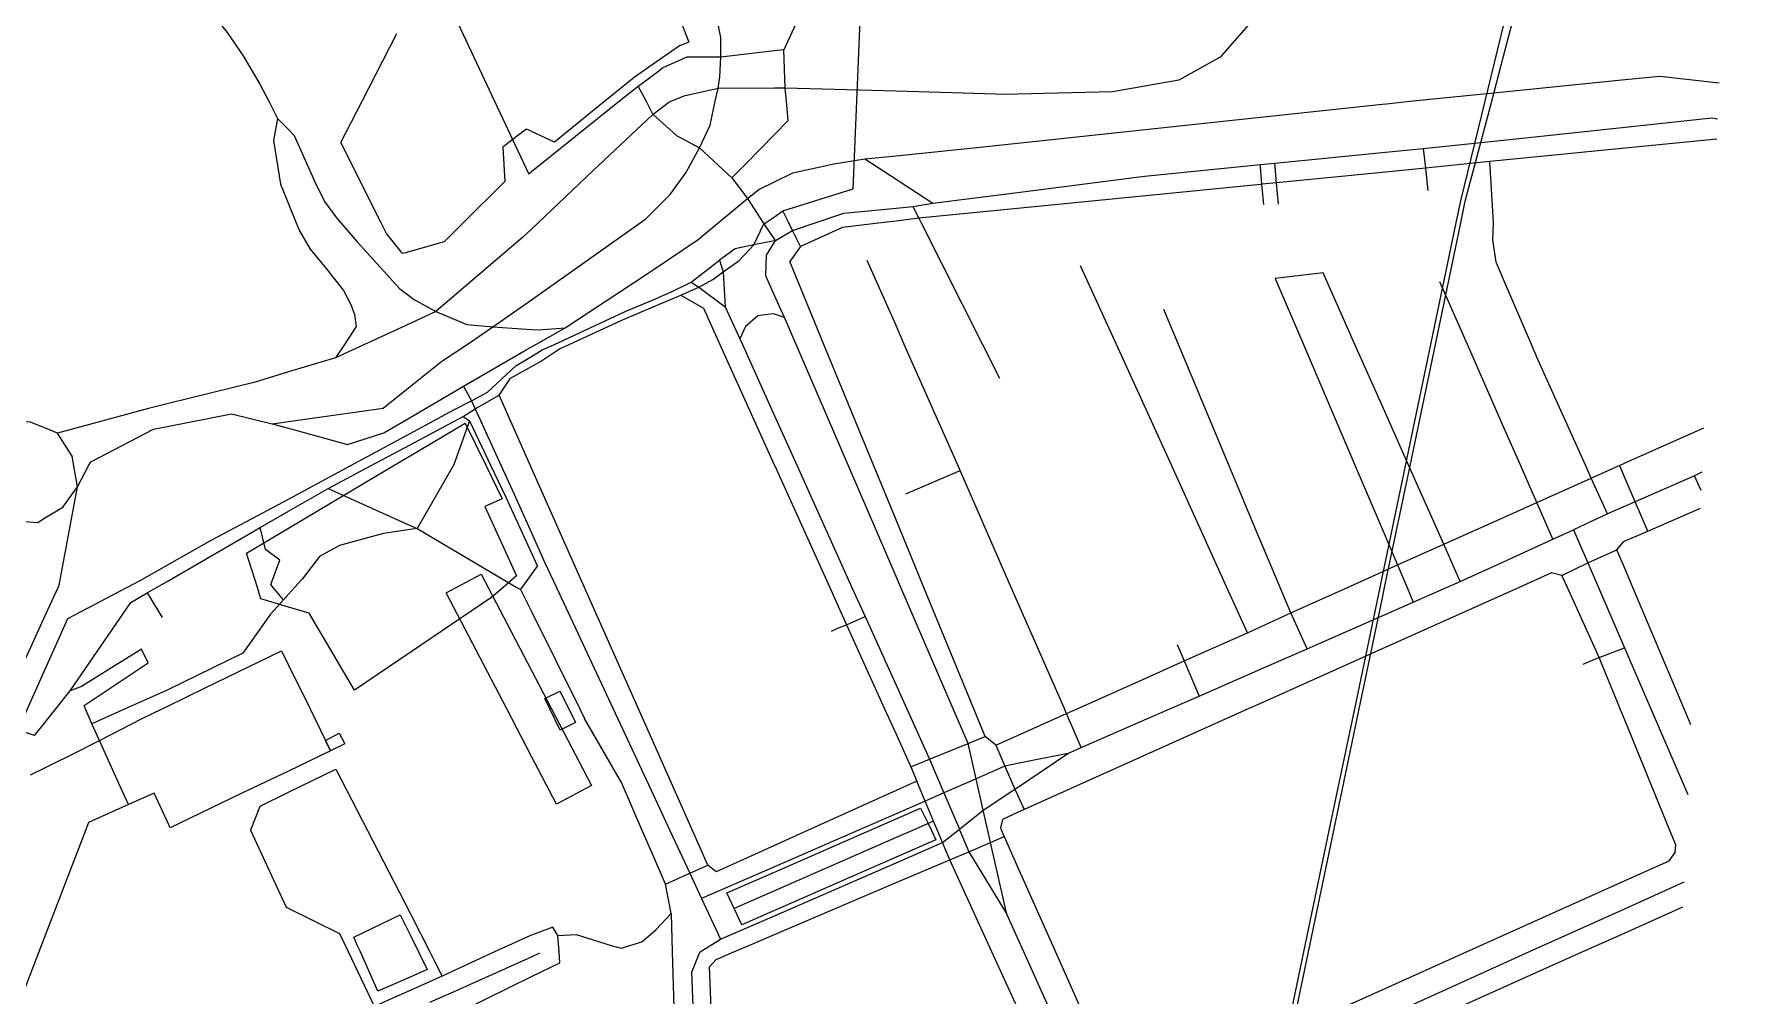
# Model space of a CAD drawing. Header units: millimetres. Extents: x 1 to 1052, y 2 to 1015.
# Drawn here: x 627.2 to 1049.1, y 529.2 to 766.6 of the extents above; entities that cross this region are included whole.
import ezdxf

# ---------------------------------------------------------------- set-up
doc = ezdxf.new("R2010")
doc.units = ezdxf.units.MM

msp = doc.modelspace()

# ---------------------------------------------------------------- linework, layer by layer
at = {"layer": 'buildings'}
for points in [[(728.8933, 628.6871, 23.2125), (731.3563, 630, 23.2292), (737.5516, 633.3026, 23.2394), (739.276, 630, 23.6122), (750, 609.4613, 25.5457), (754.9401, 600, 26.3233), (764.7893, 581.1367, 27.6868), (756.1305, 576.5118, 27.754), (750, 588.2553, 26.9029), (743.8689, 600, 25.9808), (728.8933, 628.6871, 23.2125)], [(626.2813, 583.7316, 21.8621), (630, 585.5704, 21.7293), (631.4839, 586.3042, 21.7126), (636.6814, 588.8676, 21.6563), (643.3107, 592.1806, 21.5833), (653.8383, 597.61, 21.4573), (658.7706, 600, 21.4179), (660, 600.5957, 21.4075), (669.4389, 605.1693, 21.5691), (688.298, 614.3035, 21.9643), (690, 610.8294, 22.4298), (695.3055, 600, 23.79), (699.1247, 592.2044, 24.6162), (700.3895, 589.6247, 24.8816), (690, 584.6636, 24.8012), (678.3468, 579.0992, 24.654), (660.7732, 570.6462, 24.6088), (660, 572.3241, 24.395), (656.8161, 579.2338, 23.5324), (650.4747, 576.3847, 23.5716), (640.6509, 571.9707, 23.6385), (639.8924, 570, 23.819), (630, 544.2971, 25.5744), (628.3462, 540, 25.9348), (624.6335, 530.3536, 26.4474)], [(753.244, 602.5385, 26.1052), (757.015, 604.371, 26.0752), (759.1792, 600, 26.4314), (760.8477, 596.6303, 26.6737), (757.0666, 594.7888, 26.6879), (754.4961, 600, 26.312), (753.244, 602.5385, 26.1052)], [(699.1247, 592.2044, 24.6162), (702.5304, 593.9784, 24.6489), (703.9278, 591.3741, 24.9188), (700.3895, 589.6247, 24.8816), (699.1247, 592.2044, 24.6162)]]:
    msp.add_polyline3d(points, dxfattribs=at)
at = {"layer": 'major_roads'}
for points in [[(947.9809, 787.1339, 12.1385), (940.4606, 783.6263, 12.3593), (937.0738, 780, 12.6387), (932.9089, 775.5406, 13.2933), (930, 772.232, 13.7989), (920.0255, 760.8874, 15.4156), (909.8163, 755.1908, 16.0755)], [(796.0475, 753.1396, 13.4669), (796.4864, 756.0361, 13.2219), (796.7126, 760.9142, 12.8005), (796.7172, 764.0263, 12.5296), (796.7176, 765.7553, 12.379), (795.755, 770.7329, 11.937), (794.7721, 773.3187, 11.7051), (792.0172, 778.5628, 11.2366), (790.6763, 780, 11.1071), (786.468, 784.5105, 10.8304)], [(666.06, 777.6178, 11.7886), (669.2706, 773.9328, 11.8847), (674.8675, 767.0202, 12.1047), (678.8301, 761.2456, 12.3167), (682.916, 754.2692, 12.599), (685.1141, 750, 12.7834), (686.5407, 747.2293, 12.9201), (687.307, 745.7839, 12.9944)], [(909.8163, 755.1908, 16.0755), (900, 753.4689, 16.1281), (893.4031, 752.3118, 16.1785), (870, 751.7597, 15.8721), (867.4205, 751.6989, 15.7927), (840, 752.4675, 14.7783), (812.6425, 753.2343, 13.7697), (810, 753.2192, 13.682), (796.0475, 753.1396, 13.4669)], [(824.6299, 734.5889, 16.1925), (832.2914, 735.7907, 16.3819), (840, 736.5669, 16.6147), (861.4703, 738.7288, 17.2776), (870, 739.6445, 17.5157), (900, 742.8649, 17.7224), (930, 746.0852, 17.8691), (960, 749.3056, 16.812), (961.0699, 749.4205, 16.787), (966.8255, 750, 16.6617), (990, 752.3334, 16.2551), (1020, 755.3541, 16.5916), (1028.5938, 756.2194, 16.7212)], [(1028.5938, 756.2194, 16.7212), (1043.2433, 754.5851, 17.182)], [(796.0475, 753.1396, 13.4669), (787.5983, 751.2905, 13.4864), (784.5455, 750, 13.5416), (783.8771, 749.7174, 13.5575), (780, 746.7863, 13.7722), (779.9655, 746.7602, 13.7747), (765.1975, 732.8922, 15.0325), (751.6193, 720, 16.0813), (750, 718.4625, 16.2108), (747.801, 716.3746, 16.3469), (726.3612, 698.1301, 17.0798), (720, 695.1897, 16.9947), (708.7727, 690, 16.6216), (701.625, 686.6961, 16.4002)], [(778.2104, 721.0051, 16.2329), (780, 722.7985, 16.0767), (784.2298, 727.0371, 15.7657), (788.1228, 732.3691, 15.3316), (791.4889, 738.5189, 14.7959), (794.1052, 744.1226, 14.2907), (795.3712, 750, 13.7278), (796.0475, 753.1396, 13.4669)], [(687.307, 745.7839, 12.9944), (686.2855, 740.3057, 13.1456), (688.0548, 729.5349, 13.5893), (690, 724.6775, 13.8549), (691.8731, 720, 14.1081), (692.6732, 718.002, 14.2397), (695.3504, 713.4809, 14.5873), (699.3318, 708.771, 15.0278), (703.5607, 703.2931, 15.5497), (705.3828, 699.8288, 15.8467), (706.3079, 697.3389, 16.0427), (706.6942, 694.4338, 16.233), (703.7895, 690, 16.3027), (701.625, 686.6961, 16.4002)], [(687.307, 745.7839, 12.9944), (690, 743.033, 13.1839), (691.4298, 741.5724, 13.2729), (696.5326, 730.0927, 13.8858), (698.9234, 725.2479, 14.1848), (701.8446, 721.2768, 14.4862), (702.9503, 720, 14.5948), (706.9793, 715.3474, 15.0409), (717.5134, 703.7478, 16.289), (720, 701.7772, 16.5564), (720.6994, 701.2229, 16.6221), (726.3612, 698.1301, 17.0798)], [(758.32, 694.1211, 18.6632), (778.5761, 707.4275, 17.6577), (780, 708.3827, 17.5769), (791.1458, 715.8602, 17.0574), (796.1056, 720, 16.7395), (803.3296, 726.0298, 16.3028), (806.0805, 728.2161, 16.1423), (810, 730.158, 16.0297), (814.4943, 732.3847, 15.9945), (824.6299, 734.5889, 16.1925)], [(740.4814, 694.2969, 18.03), (750, 701.0351, 17.8498), (776.7905, 720, 16.3157), (778.2104, 721.0051, 16.2329)], [(726.3612, 698.1301, 17.0798), (733.9931, 694.9029, 17.6727), (740.4814, 694.2969, 18.03)], [(685.9333, 670.4207, 16.3937), (690, 670.9931, 16.6513), (713.3351, 674.2778, 18.1422), (720, 679.5811, 18.194), (727.8527, 685.8296, 18.0991), (734.0728, 690, 18.0659), (740.4814, 694.2969, 18.03)], [(685.9333, 670.4207, 16.3937), (690, 669.304, 16.7607), (704.5626, 665.305, 18.1578), (713.5099, 668.1522, 18.6343), (720, 671.9469, 18.8198), (733.2007, 679.6654, 18.9187), (748.0625, 688.3149, 18.9433), (750, 689.4116, 18.9424), (751.0395, 690, 18.9097), (758.32, 694.1211, 18.6632)], [(740.4814, 694.2969, 18.03), (750, 693.6741, 18.5421), (751.6132, 693.5686, 18.584), (758.32, 694.1211, 18.6632)], [(701.625, 686.6961, 16.4002), (690, 683.1882, 15.8615), (681.7555, 680.7003, 15.4452), (660, 675.3333, 14.2309), (655.4007, 674.1986, 14.0935), (632.9352, 668.1129, 13.4629), (630, 669.283, 13.2649), (626.0738, 670.8481, 13.1087), (619.7699, 670.3433, 13.0366), (615.0238, 666.012, 13.2068), (612.6836, 660.0784, 13.5034), (612.6865, 660, 13.5078), (612.9165, 653.7219, 14.0814), (616.0089, 649.6309, 14.5191), (621.7227, 646.5263, 14.9338)], [(637.9211, 654.8626, 14.6676), (640.6362, 660, 14.277), (641.1835, 661.0356, 14.2399), (656.6653, 669.0393, 14.4479), (660, 669.7021, 14.5558), (675.9567, 672.8736, 15.52), (685.9333, 670.4207, 16.3937)], [(621.7227, 646.5263, 14.9338), (628.0982, 646.0652, 15.1227), (630, 647.2314, 15.0532), (634.2515, 649.8386, 14.996), (637.9211, 654.8626, 14.6676), (637.0222, 660, 14.1205), (636.6042, 662.3888, 13.9614), (632.9352, 668.1129, 13.4629)], [(619.239, 599.5783, 19.9435), (619.431, 600, 19.9006), (630, 623.2204, 17.5008), (633.0858, 630, 16.8798), (633.3367, 630.5512, 16.8388), (637.9211, 654.8626, 14.6676)]]:
    msp.add_polyline3d(points, dxfattribs=at)
at = {"layer": 'minor_roads'}
for points in [[(730.6095, 771.9262, 12.1706), (740.8723, 750, 13.474), (749.2972, 732.0005, 15.0224)], [(810.2169, 715.6019, 17.5569), (814.4416, 718.0873, 17.4959), (820.0653, 720, 17.5694), (827.0806, 722.386, 17.647), (840, 723.6061, 18.121), (844.1776, 724.0007, 18.2947), (849.1206, 724.8186, 18.4544), (870, 727.4972, 19.1745), (900, 731.346, 19.536), (902.1595, 731.623, 19.5389), (929.9552, 734.3707, 19.7068), (930, 734.3749, 19.7071), (933.497, 734.6995, 19.5754), (960, 737.3318, 18.576), (970.1144, 738.3364, 18.257), (990, 740.4424, 17.664), (1020, 743.6197, 17.6373), (1041.4522, 745.8916, 17.7955), (1042.8492, 745.7018, 17.8345)], [(970.1144, 738.3364, 18.257), (970.7219, 733.5346, 18.9106)], [(832.2914, 735.7907, 16.3819), (840, 730.7717, 17.2882), (840.98, 730.1336, 17.4098), (849.1206, 724.8186, 18.4544)], [(930.3462, 729.5214, 20.4603), (930, 733.8152, 19.795), (929.9552, 734.3707, 19.7068)], [(933.9126, 729.8678, 20.3182), (933.497, 734.6995, 19.5754)], [(934.4191, 724.6114, 21.1233), (933.9126, 729.8678, 20.3182)], [(970.7175, 733.5337, 18.9108), (971.3069, 727.9933, 19.6617)], [(930.7916, 724.5014, 21.236), (930.3462, 729.5214, 20.4603)], [(807.9815, 712.0188, 17.8779), (810, 715.2542, 17.5836), (810.2169, 715.6019, 17.5569)], [(863.2875, 567.0233, 29.0549), (862.6351, 570, 28.9349), (861.5291, 575.0457, 28.672), (859.7619, 582.76, 28.2631), (857.7849, 591.4463, 27.7921), (854.0992, 600, 27.3098), (841.1725, 630, 25.2613), (840, 632.7212, 25.0658), (828.2459, 660, 23.1157), (815.3192, 690, 20.4711), (812.4451, 696.6703, 19.6578), (810, 702.0818, 18.9834), (807.8168, 706.9137, 18.4163), (807.9815, 712.0188, 17.8779)], [(885.6872, 590.4412, 28.0425), (882.1128, 598.8432, 27.6393), (881.5969, 600, 27.5805), (881.492, 600.2353, 27.5685), (870, 626.4648, 26.0297), (868.4511, 630, 25.8177), (855.8005, 658.874, 24.0965), (855.3028, 660, 24.0176), (842.043, 690, 21.5295), (840, 694.6223, 20.9736), (832.8866, 710.7164, 19.1068)], [(979.2862, 631.476, 26.4444), (975.2406, 640.6653, 26.3039), (966.6372, 660, 26.0451), (960, 674.9159, 25.3945), (953.288, 690, 24.5675), (945.4364, 707.645, 22.8637), (933.6381, 706.262, 23.3245), (940.5736, 690, 24.8832), (953.3679, 660, 26.5075), (960, 644.4492, 26.8996), (963.7967, 635.5467, 27.0212), (966.1595, 630, 27.1017), (967.7045, 626.3729, 27.0892)], [(1002.1965, 641.8993, 24.8746), (998.1884, 650.9654, 24.7773), (994.2243, 660, 24.6601), (990, 669.6276, 24.2923), (981.0612, 690, 23.4564), (974.2868, 705.4395, 22.1678)], [(812.4451, 696.6703, 19.6578), (810, 697.4372, 19.4769), (809.5641, 697.574, 19.4517), (805.8829, 697.0085, 19.4209), (802.853, 694.4513, 19.6177), (801.4454, 691.3455, 19.9128)], [(801.4454, 691.3455, 19.9128), (802.0521, 690, 20.0707), (810, 672.376, 21.7307), (815.5812, 660, 22.8677), (829.1103, 630, 25.1961), (832.3438, 622.8298, 25.6976), (840, 605.856, 26.8552), (842.6414, 600, 27.2592), (848.2522, 587.561, 28.0004), (851.8085, 579.2906, 28.4685)], [(1015.6143, 648.1549, 23.9298), (1011.6344, 656.9953, 23.8633), (1010.2815, 660, 23.8365), (998.4692, 686.2349, 22.9675)], [(733.2007, 679.6654, 18.9187), (735.1482, 676.0776, 19.3409), (736.0723, 674.0629, 19.5705), (742.5256, 660, 21.2118), (745.6477, 653.1962, 21.9775), (750, 643.4933, 23.0288), (753.3174, 636.0976, 23.7168), (756.1624, 630, 24.288), (770.1601, 600, 26.7114), (780, 578.9109, 28.182), (784.1577, 570, 28.7503), (789.094, 559.4205, 29.2861), (791.9771, 553.1893, 29.6049)], [(1038.9777, 658.4153, 22.7824), (1037.1057, 657.5852, 22.8577), (1022.4985, 651.0926, 23.5128), (1020, 650.0264, 23.6356), (1015.6143, 648.1549, 23.9298), (1007.2725, 644.207, 24.5141)], [(1038.7789, 653.9317, 22.8693), (1037.1057, 657.5852, 22.8577)], [(882.4242, 588.9785, 28.0679), (885.6872, 590.4412, 28.0425), (900, 596.6959, 28.0053), (907.561, 600, 27.9635), (914.8099, 603.1677, 27.9532), (930, 609.787, 28.0177), (941.5166, 614.8054, 27.8155), (960, 622.9697, 27.4863), (967.7045, 626.3729, 27.0892), (975.9364, 630, 26.6519), (979.2862, 631.476, 26.4444), (990, 636.3504, 25.766), (1002.1965, 641.8993, 24.8746), (1007.2725, 644.207, 24.5141)], [(941.5166, 614.8054, 27.8155), (937.4543, 623.7244, 27.7361), (934.8283, 630, 27.678), (930, 641.5384, 27.4391), (928.8667, 644.2467, 27.3412)], [(1007.2725, 644.207, 24.5141), (1010.8106, 636.059, 24.5806), (1013.4226, 630, 24.6215), (1019.8556, 615.0774, 24.5881), (1020, 614.7429, 24.5875), (1020.8425, 612.7905, 24.587), (1026.3575, 600, 24.561), (1035.4513, 578.9097, 24.3251)], [(824.04, 619.2077, 25.9275), (825.6655, 619.9113, 25.8821), (827.7804, 620.78, 25.8269)], [(827.7804, 620.78, 25.8269), (832.3438, 622.8298, 25.6976)], [(909.3698, 615.8864, 27.5675), (911.0998, 611.8468, 27.6986)], [(911.0998, 611.8468, 27.6986), (914.8099, 603.1677, 27.9532)], [(1009.6337, 611.0353, 25.2726), (1011.6862, 611.95, 25.1333), (1013.6111, 612.7232, 25.0043)], [(1013.6111, 612.7232, 25.0043), (1019.8556, 615.0774, 24.5881)], [(861.5291, 575.0457, 28.672), (869.3562, 580.1844, 28.3822), (870, 580.6176, 28.359), (882.4242, 588.9785, 28.0679)], [(882.4242, 588.9785, 28.0679), (870, 586.4901, 28.0624), (866.8396, 585.8571, 28.095)], [(866.8396, 585.8571, 28.095), (859.7619, 582.76, 28.2631), (851.8085, 579.2906, 28.4685)], [(851.8085, 579.2906, 28.4685), (847.223, 577.2343, 28.5983), (840, 574.0906, 28.8095), (830.6013, 570, 29.0633), (810, 561.0336, 29.4934), (791.9771, 553.1893, 29.6049)], [(851.8085, 579.2906, 28.4685), (855.6577, 570.3061, 28.9554), (855.7865, 570, 28.9716), (857.9935, 564.7536, 29.1845)], [(855.6577, 570.3061, 28.9554), (861.5291, 575.0457, 28.672)], [(796.6468, 543.1216, 30.1255), (810, 548.9392, 30.0522), (840, 562.0092, 29.4349), (851.5017, 567.0201, 29.1271), (855.2705, 570, 28.9743), (855.6577, 570.3061, 28.9554)], [(867.38, 549.3268, 29.7461), (863.2875, 567.0233, 29.0549)], [(857.9935, 564.7536, 29.1845), (867.38, 549.3268, 29.7461)], [(1034.4889, 557.2116, 24.5458), (1020, 550.6755, 25.3385), (996.3348, 540, 26.5245), (990, 537.1423, 26.8335), (972.9552, 529.4533, 27.5224), (960, 523.6087, 28.0706), (930, 510.0745, 29.2836), (929.8349, 510, 29.2898), (900.3952, 496.7186, 30.4563), (900, 496.5831, 30.4727), (892.2861, 493.9382, 30.7454)], [(791.9771, 553.1893, 29.6049), (796.6468, 543.1216, 30.1255)], [(941.6327, 385.2011, 29.1537), (939.5393, 390, 29.2069), (937.4127, 394.8748, 29.3039), (930, 411.0529, 29.6615), (926.6157, 418.4391, 29.8587), (925.9005, 420, 29.8995), (912.155, 450, 30.5169), (907.9639, 459.1473, 30.6128), (900, 476.8201, 30.7571), (898.567, 480, 30.7693), (892.2861, 493.9382, 30.7454), (885.0637, 510, 30.6533), (871.5739, 540, 30.0642), (870, 543.5001, 29.9503), (867.38, 549.3268, 29.7461)], [(712.9308, 522.7557, 28.7119), (711.2521, 526.5501, 28.5594), (704.7973, 540, 27.9984), (702.6632, 544.4467, 27.7169)], [(791.11, 382.4627, 35.0463), (791.819, 390, 34.7948), (792.973, 402.2688, 34.3442), (793.2071, 406.4642, 34.1943), (793.5027, 416.6665, 33.8334), (793.5231, 420, 33.7157), (793.6051, 433.373, 33.2975), (792.9454, 450, 32.7628), (791.7551, 480, 31.8997), (790.5649, 510, 31.1558), (789.5739, 534.9775, 30.3252), (791.5312, 539.9281, 30.1931), (791.6464, 540, 30.1924), (796.6468, 543.1216, 30.1255)], [(724.887, 527.5704, 28.9595), (729.9763, 529.8491, 29.0471), (750, 538.8371, 29.3749), (752.0489, 539.7567, 29.3957)]]:
    msp.add_polyline3d(points, dxfattribs=at)
at = {"layer": 'parks'}
for points in [[(784.9, 774.7853, 11.5065), (788.8681, 764.6179, 12.3889), (786.5118, 763.6852, 12.4395), (780, 759.1474, 12.728), (775.3409, 755.9007, 13.0019), (768.0787, 750, 13.4712), (755.6329, 739.8876, 14.369), (750, 742.5604, 14.1235), (749.874, 742.6202, 14.1176), (748.7523, 743.1561, 14.0645), (746.8897, 741.7341, 14.1719), (744.3743, 739.799, 14.3116), (742.9025, 738.6868, 14.3883), (743.4468, 730.2042, 15.0813), (733.1473, 720, 15.6605), (728.4233, 715.3197, 15.8943), (720, 712.95, 15.813), (718.1522, 712.4301, 15.7571), (714.192, 717.4008, 15.2516), (712.8869, 720, 15.0314), (702.9359, 739.818, 13.6437)], [(702.9359, 739.818, 13.6437), (708.146, 750, 13.2464), (716.7351, 766.7855, 12.5408)], [(679.607, 638.4853, 18.8507), (690, 644.6509, 18.9857), (715.8732, 660, 19.4641), (720, 662.4482, 19.5985), (733.631, 670.5347, 19.7372), (738.7902, 660, 20.9776), (742.7551, 651.9041, 21.9155), (738.4777, 649.9538, 21.8339), (746.2779, 632.8961, 23.7092), (742.9655, 630, 23.7907), (740.1846, 627.5685, 23.834), (720, 613.932, 23.9962), (706.2797, 604.6627, 23.9707), (695.0648, 623.6107, 21.5099), (690, 625.148, 21.014), (683.1965, 627.2131, 20.298), (682.3091, 630, 19.9497), (679.607, 638.4853, 18.8507)], [(798.2533, 554.5742, 29.6295), (810, 559.7258, 29.5538), (833.4274, 570, 29.0612), (840, 572.8825, 28.8824), (845.994, 575.5112, 28.7025), (847.891, 571.6884, 28.9164), (848.7179, 570, 29.0094), (849.856, 567.6758, 29.1077), (840, 563.3685, 29.3704), (810, 550.2579, 29.9913), (801.9239, 546.7285, 30.0382), (800.0157, 550.7294, 29.8287), (798.2533, 554.5742, 29.6295)], [(706.0857, 543.6964, 27.8669), (717.5334, 549.2067, 27.9967), (720, 544.2388, 28.307), (722.1046, 540, 28.5593), (724.2716, 535.6356, 28.733), (720, 533.7837, 28.659), (712.0894, 530.3542, 28.4883), (707.7441, 540, 28.0957), (707.0583, 541.5222, 28.0015), (706.0857, 543.6964, 27.8669)]]:
    msp.add_polyline3d(points, dxfattribs=at)
at = {"layer": 'paths'}
for points in [[(829.4141, 728.3948, 17.0872), (830.313, 750, 14.7067), (831.5611, 780, 11.5656), (831.7479, 784.4901, 11.2428)], [(819.8363, 779.4768, 11.4227), (818.71, 776.6856, 11.6771), (812.3135, 762.6979, 12.8703)], [(788.3364, 760.9217, 12.6923), (782.579, 758.3176, 12.8305), (780, 756.4031, 12.9486), (776.3304, 753.679, 13.1749)], [(812.3135, 762.6979, 12.8703), (810, 762.4334, 12.8307), (796.7126, 760.9142, 12.8005), (788.3364, 760.9217, 12.6923)], [(799.4656, 731.1269, 15.7003), (803.071, 734.7146, 15.414), (810, 741.8366, 14.8229), (813.3388, 745.2684, 14.5946), (812.9252, 750, 14.0841), (812.6425, 753.2343, 13.7697), (812.3135, 762.6979, 12.8703)], [(776.3304, 753.679, 13.1749), (771.7426, 750, 13.4688), (750, 732.5641, 14.9843), (749.2972, 732.0005, 15.0224)], [(776.3304, 753.679, 13.1749), (778.2633, 750, 13.4646), (779.9655, 746.7602, 13.7747), (780, 746.7296, 13.7776), (785.8021, 741.5848, 14.3835), (791.4889, 738.5189, 14.7959), (799.4656, 731.1269, 15.7003)], [(1042.6263, 740.6748, 18.2274), (1020, 738.4269, 18.1183), (990, 735.4465, 18.2732), (986.605, 735.1092, 18.381), (970.7219, 733.5346, 18.9106), (960, 732.4665, 19.2927), (933.9126, 729.8678, 20.3182), (930.3462, 729.5214, 20.4603), (930, 729.487, 20.4743), (900, 726.513, 20.2969), (870, 723.5389, 19.715), (845.6297, 721.123, 18.7164), (840, 720.445, 18.4883), (836.3043, 720, 18.3601), (826.8045, 718.856, 18.0125), (816.4106, 714.1679, 17.9983), (813.8053, 710.4236, 18.2696)], [(987.4974, 720.1531, 20.2189), (986.605, 735.1092, 18.381)], [(799.4656, 731.1269, 15.7003), (803.3296, 726.0298, 16.3028), (807.1848, 720, 17.0105), (807.3641, 719.7195, 17.0447)], [(812.0603, 722.9316, 16.8741), (829.4141, 728.3948, 17.0872)], [(807.3684, 719.7235, 17.0443), (807.7727, 720, 17.0249), (810, 721.5229, 16.922), (812.0603, 722.9316, 16.8741)], [(816.4106, 714.1679, 17.9983), (814.4416, 718.0873, 17.4959), (813.5014, 720, 17.2498), (812.0603, 722.9316, 16.8741)], [(844.1776, 724.0007, 18.2947), (845.6297, 721.123, 18.7164), (846.1958, 720, 18.8825), (861.3211, 690, 22.5921), (865.5364, 681.6391, 23.2821)], [(741.9855, 677.4463, 19.6056), (744.7699, 681.6713, 19.377), (750, 684.5741, 19.3927), (752.1731, 685.7803, 19.3277), (756.8661, 688.8723, 19.1394), (759.3231, 690, 19.0858), (772.3054, 695.9583, 18.7484), (780, 699.2554, 18.5443), (786.8294, 702.1818, 18.4022), (791.2829, 704.1137, 18.3069), (794.7374, 705.9896, 18.1929), (797.282, 707.8949, 18.0532), (801.2403, 710.7297, 17.8494), (804.9006, 714.5478, 17.5337), (807.3684, 719.7235, 17.0443)], [(807.3684, 719.7235, 17.0443), (810, 715.9157, 17.5133), (810.2169, 715.6019, 17.5569)], [(998.4692, 686.2349, 22.9675), (996.8548, 690, 22.8129), (990, 705.9865, 21.5109), (988.1703, 710.2536, 21.1653), (987.3058, 715.8343, 20.6513), (987.4906, 720, 20.2382), (987.4974, 720.1531, 20.2189)], [(810.2169, 715.6019, 17.5569), (810, 715.5586, 17.5513), (804.8955, 714.5391, 17.5345), (800.2537, 713.6238, 17.5179), (796.4193, 710.7939, 17.7243)], [(739.1472, 678.2339, 19.3758), (746.0969, 684.6824, 19.1736), (750, 687.0294, 19.1642), (752.639, 688.6162, 19.0729), (755.6331, 690, 19.0073), (773.1548, 698.0978, 18.5435), (780, 701.0208, 18.3571), (785.0894, 703.194, 18.2521), (789.4438, 705.3746, 18.1279), (796.4193, 710.7939, 17.7243)], [(796.4193, 710.7939, 17.7243), (797.2782, 707.8865, 18.054), (797.8385, 699.2257, 18.9871)], [(864.6033, 591.0688, 27.823), (861.9801, 593.1573, 27.7081), (859.169, 600, 27.3321), (846.8446, 630, 25.377), (840, 646.6609, 24.1869), (834.5201, 660, 23.2385), (822.1956, 690, 20.7346), (813.8053, 710.4236, 18.2696)], [(926.7972, 618.8047, 27.8292), (921.7017, 630, 27.5201), (908.0474, 660, 26.4251), (900, 677.6809, 25.2854), (894.393, 690, 24.3383), (885.5737, 709.377, 21.8788)], [(789.4485, 705.3771, 18.1278), (791.2829, 704.1137, 18.3069), (797.8385, 699.2257, 18.9871)], [(786.8294, 702.1818, 18.4022), (792.4451, 698.9045, 18.8882), (796.4725, 690, 19.9326), (810, 660.0914, 22.7509), (810.0414, 660, 22.7593), (823.6102, 630, 25.1752), (827.7804, 620.78, 25.8269), (837.1832, 600, 27.2504), (840, 593.7751, 27.6228), (843.6541, 585.6997, 28.1088), (845.169, 582.193, 28.3139)], [(797.8385, 699.2257, 18.9871), (801.4454, 691.3455, 19.9128)], [(928.8667, 644.2467, 27.3412), (922.2731, 660, 26.7762), (909.7164, 690, 24.7968), (906.1029, 698.6334, 23.7902)], [(730.8291, 673.8387, 19.2883), (735.1482, 676.0776, 19.3409), (739.1508, 678.2413, 19.3753)], [(733.0863, 672.2219, 19.5587), (736.0723, 674.0629, 19.5705), (741.9855, 677.4463, 19.6056)], [(795.5693, 559.8058, 29.356), (793.5589, 561.3998, 29.2572), (789.7369, 570, 28.8212), (780, 591.9091, 27.4302), (776.4042, 600, 26.8706), (763.0716, 630, 24.4641), (750, 659.4128, 21.7285), (749.739, 660, 21.6642), (741.9855, 677.4463, 19.6056)], [(624.7682, 598.1355, 20.2415), (625.5927, 600, 20.0561), (628.9467, 607.5838, 19.2689), (630, 609.957, 19.0238), (635.5032, 622.3566, 17.8704), (650.1059, 630, 17.7491), (653.3321, 631.6887, 17.7401), (660, 635.4539, 17.6837), (671.1069, 641.7257, 17.867), (682.2546, 647.6974, 18.0799), (690, 651.8249, 18.2274), (697.1455, 655.6326, 18.3951), (705.2257, 660, 18.5996), (720, 667.9855, 19.1446), (730.8291, 673.8387, 19.2883)], [(627.3171, 593.4728, 20.8141), (630, 596.8203, 20.5115), (632.5484, 600, 20.278), (636.1039, 604.4362, 19.93), (651.0625, 626.2366, 18.21), (655.14, 628.6757, 18.1498), (657.423, 630, 18.1227), (660, 631.4948, 18.098), (682.9753, 644.822, 18.4375), (690, 648.8267, 18.5443), (699.8137, 654.4213, 18.7321), (710.2413, 660, 19.0068), (720, 665.2208, 19.3712), (733.0863, 672.2219, 19.5587)], [(734.644, 671.0972, 19.7476), (730.7526, 660.1107, 20.464), (730.6889, 660, 20.4695), (721.7736, 644.5182, 21.3839), (720, 644.2651, 21.3101), (713.4346, 643.328, 20.9023), (702.5529, 640.3441, 20.3806), (697.6226, 637.6659, 20.288), (693.3394, 632.0429, 20.5593), (691.5109, 630, 20.6423), (690, 628.3118, 20.7011), (688.7538, 626.9194, 20.7452), (685.5741, 623.3596, 20.8626), (678.6833, 613.7308, 21.3341), (660, 604.6435, 20.9734), (658.5588, 603.9426, 20.9845), (649.6898, 600, 21.0232), (641.4331, 596.3297, 21.0579)], [(733.0863, 672.2219, 19.5587), (734.644, 671.0972, 19.7476)], [(734.644, 671.0972, 19.7476), (739.9486, 660, 21.0502), (743.6316, 652.295, 21.934), (750, 638.4186, 23.4433), (751.4518, 635.2552, 23.7384)], [(864.6033, 591.0688, 27.823), (870, 593.465, 27.71), (882.1128, 598.8432, 27.6393), (884.6914, 600, 27.6341), (900, 606.8675, 27.684), (911.0998, 611.8468, 27.6986), (926.7972, 618.8047, 27.8292), (930, 620.2832, 27.8705), (937.4543, 623.7244, 27.7361), (951.4376, 630, 27.4848), (960, 633.8427, 27.256), (963.7967, 635.5467, 27.0212), (975.2406, 640.6653, 26.3039), (990, 647.29, 25.3547), (998.1884, 650.9654, 24.7773), (1011.6344, 656.9953, 23.8633), (1018.3687, 660, 23.4217), (1018.6269, 660.1152, 23.4033), (1020, 660.7282, 23.3054), (1039.4657, 669.4176, 22.4466)], [(842.4139, 653.113, 23.873), (855.8005, 658.874, 24.0965)], [(1025.574, 643.9185, 23.5896), (1022.4985, 651.0926, 23.5128), (1020, 656.9153, 23.4301), (1018.6763, 660, 23.406), (1018.6269, 660.1152, 23.4033)], [(699.8137, 654.4213, 18.7321), (720, 645.3181, 21.209), (721.7736, 644.5182, 21.3839), (746.3737, 630, 23.9555), (747.3085, 629.4483, 24.0393)], [(1017.9713, 639.3116, 24.0702), (1019.6797, 641.348, 23.9125), (1020, 641.4877, 23.8903), (1025.574, 643.9185, 23.5896), (1038.5863, 649.5901, 22.9544)], [(684.3291, 639.3783, 19.1139), (682.9753, 644.822, 18.4375)], [(688.7538, 626.9194, 20.7452), (686.2111, 630, 20.2463), (685.6467, 630.6838, 20.1312), (687.8285, 636.7086, 19.6606), (684.3291, 639.3783, 19.1139)], [(1004.4156, 632.9594, 25.0532), (1010.8106, 636.059, 24.5806), (1017.9713, 639.3116, 24.0702)], [(1036.2121, 596.0608, 24.0436), (1034.5507, 600, 24.0853), (1021.8984, 630, 24.1386), (1020, 634.5014, 24.0987), (1017.9713, 639.3116, 24.0702)], [(747.3085, 629.4483, 24.0393), (747.7021, 630, 24.0197), (750, 633.2205, 23.8678), (751.4518, 635.2552, 23.7384)], [(1004.4156, 632.9594, 25.0532), (1001.8282, 633.5975, 25.182), (993.8122, 630, 25.7797), (990, 628.2891, 26.0411), (960, 614.8252, 27.6036), (930, 601.3613, 28.1358), (926.9668, 600, 28.129), (900, 587.8974, 28.2884), (871.6346, 575.1671, 28.6378), (870, 574.4033, 28.673), (866.2826, 572.6663, 28.7774), (865.7957, 570.6224, 28.8856)], [(1032.3364, 564.587, 24.6391), (1032.4985, 566.4117, 24.6244), (1031.0351, 570, 24.6947), (1020, 597.0577, 24.9674), (1018.8, 600, 24.9985), (1013.6111, 612.7232, 25.0043), (1005.7603, 630, 25.074), (1004.4156, 632.9594, 25.0532)], [(655.14, 628.6757, 18.1498), (658.7863, 622.5876, 18.9895)], [(747.3085, 629.4483, 24.0393), (750, 624.0382, 24.5416), (761.9588, 600, 26.5023), (763.1181, 597.6697, 26.6696)], [(639.5618, 600.8336, 20.4892), (655.3571, 611.375, 20.0364), (653.7395, 614.7218, 19.5972), (638.8881, 605.5027, 19.9341)], [(638.8881, 605.5027, 19.9341), (636.1039, 604.4362, 19.93)], [(643.3107, 592.1806, 21.5833), (641.4331, 596.3297, 21.0579), (639.9082, 600, 20.598), (639.5618, 600.8336, 20.4892)], [(627.3171, 593.4728, 20.8141), (622.9715, 594.8702, 20.5617), (617.8416, 596.0608, 20.3088)], [(784.4475, 549.4862, 29.6644), (783.0849, 556.7433, 29.3237), (780, 563.849, 28.9684), (777.3296, 570, 28.6353), (772.2076, 581.7978, 27.8269), (763.1181, 597.6697, 26.6696)], [(648.1139, 581.5833, 22.9193), (643.3107, 592.1806, 21.5833)], [(843.6541, 585.6997, 28.1088), (848.2522, 587.561, 28.0004), (857.7849, 591.4463, 27.7921), (861.9801, 593.1573, 27.7081)], [(864.6033, 591.0688, 27.823), (866.8396, 585.8571, 28.095), (869.3562, 580.1844, 28.3822), (870, 578.7667, 28.4525), (871.6346, 575.1671, 28.6378)], [(702.6632, 544.4467, 27.7169), (690, 550.7598, 26.9845), (689.5318, 550.9932, 26.9562), (680.7321, 570, 25.6109), (680.6561, 570.1643, 25.5924), (683.0067, 576.0134, 25.1782), (690, 579.4426, 25.2439), (701.671, 585.1656, 25.2898), (709.4902, 570, 26.7517), (720, 549.6158, 28.0619), (720.3371, 548.962, 28.1013)], [(845.169, 582.193, 28.3139), (840, 579.8599, 28.4617), (818.1549, 570, 29.0728), (810, 566.3192, 29.2491), (795.5693, 559.8058, 29.356)], [(853.257, 562.7862, 29.3028), (851.5017, 567.0201, 29.1271), (850.2048, 570, 29.0015), (849.2067, 572.2936, 28.8754), (847.223, 577.2343, 28.5983), (845.169, 582.193, 28.3139)], [(650.4747, 576.3847, 23.5716), (648.1139, 581.5833, 22.9193)], [(849.2067, 572.2936, 28.8754), (847.891, 571.6884, 28.9164), (844.0343, 570, 29.0345), (840, 568.2339, 29.1398), (810, 555.1003, 29.7675), (800.0157, 550.7294, 29.8287)], [(865.7957, 570.6224, 28.8856), (866.0492, 570, 28.9166), (866.6565, 568.5093, 28.9739), (870, 560.9884, 29.2542), (879.3305, 540, 29.9385), (892.6673, 510, 30.4595), (895.9028, 502.722, 30.4944), (897.6196, 502.5804, 30.4491)], [(853.257, 562.7862, 29.3028), (857.9935, 564.7536, 29.1845), (863.2875, 567.0233, 29.0549), (866.6565, 568.5093, 28.9739)], [(783.0849, 556.7433, 29.3237), (789.094, 559.4205, 29.2861), (793.5589, 561.3998, 29.2572)], [(793.9289, 536.3074, 30.3479), (795.6053, 538.1583, 30.3121), (799.9358, 540, 30.3157), (804.6788, 542.0172, 30.2938), (810, 544.2922, 30.267), (840, 557.1183, 29.6667), (853.257, 562.7862, 29.3028)], [(883.07, 497.6185, 30.9509), (877.4057, 510, 30.8485), (870, 526.1879, 30.526), (863.6813, 540, 30.1715), (853.257, 562.7862, 29.3028)], [(897.6196, 502.5804, 30.4491), (900, 503.6507, 30.3673), (914.1207, 510, 29.8074), (930, 517.14, 29.2128), (960, 530.6294, 28.0518), (980.84, 540, 27.2008), (990, 544.1187, 26.8409), (1020, 557.6081, 25.3283), (1030.8836, 562.5018, 24.7252), (1032.3364, 564.587, 24.6391)], [(720.3371, 548.962, 28.1013), (724.8955, 540, 28.6377), (726.1399, 537.5537, 28.7362)], [(780.6811, 545.5038, 29.7866), (784.4475, 549.4862, 29.6644)], [(784.4475, 549.4862, 29.6644), (784.7291, 540, 30.0896), (785.6198, 510, 31.0708), (786.5105, 480, 31.7891), (787.4011, 450, 32.6456), (787.4899, 447.0098, 32.7489), (787.9028, 433.0936, 33.2265), (787.9301, 430.0548, 33.3294)], [(901.6584, 489.6902, 30.5123), (902.5898, 492.0695, 30.4429), (930, 504.3653, 29.3255), (942.561, 510, 28.7914), (960, 517.8229, 28.0861), (990, 531.2804, 26.8245), (1009.438, 540, 25.8765), (1020, 544.738, 25.3472), (1034.2186, 551.1162, 24.5811)], [(756.4785, 544.0555, 29.3078), (755.2787, 546.165, 29.1865), (750, 544.1814, 29.1554), (749.5846, 544.0253, 29.1507), (740.8372, 540, 29.0853), (727.8954, 534.0446, 28.8775), (720, 530.4884, 28.7433), (714.4667, 527.9961, 28.6267), (711.2521, 526.5501, 28.5594), (690, 517.4144, 28.1114), (673.6555, 510.3884, 28.084)], [(756.4785, 544.0555, 29.3078), (761.0015, 544.3312, 29.398), (769.6383, 541.5829, 29.7154), (772.1474, 540.9013, 29.8023), (777.2124, 542.5269, 29.8449), (780, 544.9192, 29.8025), (780.6811, 545.5038, 29.7866)], [(787.9301, 430.0548, 33.3294), (786.1998, 428.926, 33.3463), (784.0491, 429.1898, 33.3107), (780, 431.077, 33.1908), (778.6851, 431.6898, 33.1383), (773.2461, 434.2213, 32.914), (770.8976, 439.0548, 32.6596), (765.8398, 450, 32.0546), (751.9767, 480, 30.8335), (750, 484.2777, 30.6901), (738.1137, 510, 29.8149), (732.3415, 522.4913, 29.3098), (733.1004, 525.6073, 29.2495), (750, 533.9163, 29.5113), (757.002, 537.359, 29.5763), (756.7955, 540, 29.4959), (756.4785, 544.0555, 29.3078)], [(726.1399, 537.5537, 28.7362), (727.8954, 534.0446, 28.8775)], [(800.0769, 384.9898, 34.8375), (799.8403, 390, 34.708), (799.2872, 401.7079, 34.3434), (798.628, 420, 33.7588), (798.2373, 430.8401, 33.4373), (797.4546, 450, 32.8582), (796.2291, 480, 31.994), (795.0036, 510, 31.2322), (793.9289, 536.3074, 30.3479)]]:
    msp.add_polyline3d(points, dxfattribs=at)
at = {"layer": 'railways'}
for points in [[(1049.0653, 885.8476, 11.4557), (1036.2103, 870, 11.8148), (1030.9477, 863.5123, 11.9481), (1020, 843.7539, 12.1474), (1017.92, 840, 12.1166), (1009.8005, 825.3459, 12.1027), (1004.2375, 810, 12.1513), (993.3622, 780, 13.496), (991.3476, 774.4426, 13.995), (990, 768.9359, 14.5234), (985.3659, 750, 16.5311), (979.3554, 725.4398, 19.7895), (978.2191, 720, 20.5387), (971.9523, 690, 23.8648), (965.6856, 660, 26.0927), (960, 632.782, 27.2916), (959.4189, 630, 27.3919), (953.1521, 600, 27.8941), (946.8854, 570, 28.2484), (940.6187, 540, 28.645), (934.3519, 510, 29.1135)], [(935.5488, 510, 29.0666), (941.8193, 540, 28.6067), (948.0898, 570, 28.2232), (954.3603, 600, 27.8805), (960, 626.9822, 27.4286), (960.6308, 630, 27.3561), (966.9013, 660, 26.0319), (973.1718, 690, 23.8102), (979.4423, 720, 20.4991), (980.5525, 725.3119, 19.7729), (987.0612, 750, 16.5192), (990, 761.1469, 15.3358), (993.3902, 774.0062, 14.1091), (995.5443, 780, 13.5782), (1006.3261, 810, 12.2413), (1011.5713, 824.5944, 12.1867), (1020, 839.6499, 12.1981), (1020.196, 840, 12.1943), (1032.6114, 862.1767, 11.9794), (1038.8475, 870, 11.8099), (1048.923, 882.6399, 11.5245)]]:
    msp.add_polyline3d(points, dxfattribs=at)

doc.saveas('drawing.dxf')
